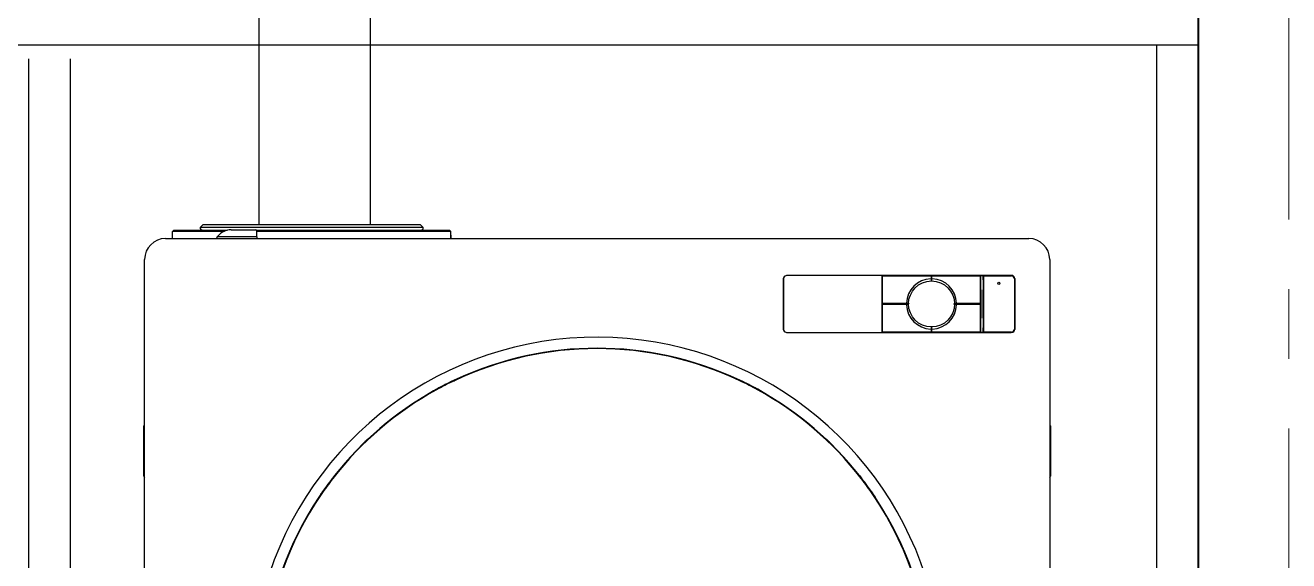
# Model space of a CAD drawing. Units: millimetres at full size, sheet at 1:50. Extents: x -31113 to 29332, y -20209 to 31249.
# Drawn here: x -13623 to -12716, y -587 to -203 of the extents above; entities that cross this region are included whole.
import ezdxf

# ---------------------------------------------------------------- set-up
doc = ezdxf.new("R2010")
doc.units = ezdxf.units.MM
doc.header["$LTSCALE"] = 50
doc.linetypes.add('CHAIN1', pattern=[8, 5, -1, 1, -1])
for name, color, linetype, lineweight in [('B-1_通り芯・通り番号', 1, 'CHAIN1', 18), ('B-3_仕上線(黄)', 3, 'Continuous', 40), ('B-A_文字', 7, 'Continuous', 25)]:
    doc.layers.add(name, color=color, linetype=linetype, lineweight=lineweight)

msp = doc.modelspace()

# ---------------------------------------------------------------- linework, layer by layer
at = {"layer": 'B-1_通り芯・通り番号'}
msp.add_line((-12715.89, 1908.04), (-12715.89, -1846.71), dxfattribs=at)
msp.add_line((-12715.89, 1908.04), (-12715.89, -1846.71), dxfattribs=at)
at = {"layer": 'B-3_仕上線(黄)'}
msp.add_line((-12780.89, 1303.29), (-12780.89, -1096.71), dxfattribs=at)
msp.add_lwpolyline([(-15380.89, 1303.29), (-12780.89, 1303.29), (-12780.89, -1066.71)], dxfattribs=at)
at = {"layer": 'B-A_文字'}
for p, q in [((-13455.53, -85.71), (-13455.53, -345.71)), ((-13375.53, -85.71), (-13375.53, -345.71)), ((-14430.89, -216.71), (-12780.89, -216.71)), ((-12810.89, -216.71), (-12810.89, -1096.71)), ((-13620.89, -226.71), (-13620.89, -1096.71)), ((-13590.89, -226.71), (-13590.89, -1096.71)), ((-13517.57, -355.71), (-13517.53, -350.71)), ((-13517.49, -355.71), (-13517.53, -350.71)), ((-13507.95, -350.71), (-13517.1, -350.71)), ((-13516.14, -349.71), (-13507, -349.71)), ((-13480.86, -350.71), (-13507.95, -350.71)), ((-13507, -349.71), (-13478.1, -349.71)), ((-13495.53, -345.71), (-13497.53, -347.71)), ((-13497.53, -347.71), (-13497.53, -348.57)), ((-13337.53, -347.71), (-13497.53, -347.71)), ((-13496.54, -349.57), (-13491.98, -349.61)), ((-13495.53, -345.71), (-13339.53, -345.71)), ((-13475.43, -349.41), (-13457.93, -349.41)), ((-13457.22, -349.71), (-13328.06, -349.71)), ((-13456.93, -353.71), (-13456.93, -350.41)), ((-13327.11, -350.71), (-13456.93, -350.71)), ((-13456.93, -354.41), (-13456.93, -353.71)), ((-13343.09, -349.61), (-13338.52, -349.57)), ((-13337.53, -347.71), (-13339.53, -345.71)), ((-13337.53, -348.57), (-13337.53, -347.71)), ((-13328.06, -349.71), (-13318.92, -349.71)), ((-13317.96, -350.71), (-13327.11, -350.71)), ((-13318.92, -349.71), (-13318.53, -349.71)), ((-13318.53, -349.71), (-13317.53, -350.71)), ((-13317.53, -350.71), (-13317.96, -350.71)), ((-13317.57, -355.71), (-13317.53, -350.71)), ((-13317.49, -355.71), (-13317.53, -350.71)), ((-13522.53, -355.71), (-12902.53, -355.71)), ((-13456.93, -354.41), (-13485.18, -354.41)), ((-13456.93, -354.41), (-13456.93, -355.71)), ((-13537.53, -949.71), (-13537.53, -370.71)), ((-12887.53, -370.71), (-12887.53, -949.71)), ((-13078.94, -384.64), (-13078.94, -420.66)), ((-13078.74, -384.44), (-13078.74, -420.86)), ((-13008.24, -382.25), (-13076.55, -382.25)), ((-13007.94, -422.75), (-13007.94, -382.55)), ((-13007.93, -423.16), (-13007.93, -382.14)), ((-13007.59, -402.1), (-13007.59, -382.75)), ((-13007.29, -382.45), (-12972.95, -382.45)), ((-13000.93, -382.45), (-13000.93, -382.15)), ((-12980.93, -382.15), (-12980.93, -382.45)), ((-12972.65, -382.75), (-12972.65, -384.36)), ((-12972.65, -384.36), (-12972.65, -385.76)), ((-12972.15, -384.36), (-12972.15, -382.75)), ((-12971.85, -382.45), (-12937.52, -382.45)), ((-12969.03, -382.35), (-12971.43, -382.35)), ((-12971.43, -382.35), (-12971.43, -382.45)), ((-12939.93, -382.35), (-12967.67, -382.35)), ((-12956.63, -382.35), (-12956.63, -382.25)), ((-12951.23, -382.25), (-12950.96, -382.16)), ((-12951.23, -382.25), (-12951.23, -382.35)), ((-12937, -382.35), (-12938.57, -382.35)), ((-12937.22, -402.1), (-12937.22, -382.75)), ((-12937, -382.35), (-12937, -382.71)), ((-12937, -392.45), (-12937, -382.71)), ((-12935.7, -382.4), (-12936.71, -382.4)), ((-12935.41, -385.45), (-12935.41, -392.45)), ((-12935.13, -385.45), (-12935.41, -385.45)), ((-12935.4, -385.45), (-12935.4, -382.7)), ((-12935.13, -382.75), (-12935.13, -422.55)), ((-12934.83, -382.45), (-12915.09, -382.45)), ((-12914.11, -382.37), (-12914.11, -382.5)), ((-12912.89, -384.65), (-12912.89, -420.65)), ((-12912.71, -384.03), (-12912.71, -384.41)), ((-12912.69, -384.42), (-12912.69, -420.89)), ((-12912.59, -420.65), (-12912.59, -384.65)), ((-12937.22, -392.45), (-12937, -392.45)), ((-12937, -392.45), (-12936.98, -392.45)), ((-12936.98, -392.45), (-12936.98, -412.85)), ((-12935.43, -392.45), (-12935.41, -392.45)), ((-12935.43, -412.85), (-12935.43, -392.45)), ((-12935.41, -392.45), (-12935.13, -392.45)), ((-12912.89, -392.65), (-12912.69, -392.65)), ((-13007.93, -399.77), (-13007.59, -399.77)), ((-13007.93, -401.77), (-13007.59, -401.77)), ((-13007.93, -403.53), (-13007.59, -403.53)), ((-13007.93, -405.53), (-13007.59, -405.53)), ((-13007.59, -422.55), (-13007.59, -403.2)), ((-12990.69, -402.4), (-13007.29, -402.4)), ((-13007.29, -402.9), (-12990.69, -402.9)), ((-12990.69, -402.9), (-12989.29, -402.9)), ((-12954.11, -402.4), (-12955.51, -402.4)), ((-12937.52, -402.4), (-12954.11, -402.4)), ((-12954.11, -402.9), (-12937.52, -402.9)), ((-12937.56, -402.4), (-12937.56, -402.9)), ((-12936.98, -399.77), (-12937.22, -399.77)), ((-12936.98, -401.77), (-12937.22, -401.77)), ((-12937.22, -422.55), (-12937.22, -403.2)), ((-12936.98, -403.53), (-12937.22, -403.53)), ((-12936.98, -405.53), (-12937.22, -405.53)), ((-12937, -412.85), (-12937.22, -412.85)), ((-12936.98, -412.85), (-12937, -412.85)), ((-12937, -422.6), (-12937, -412.85)), ((-12935.41, -412.85), (-12935.43, -412.85)), ((-12935.41, -412.85), (-12935.41, -419.85)), ((-12935.13, -412.85), (-12935.41, -412.85)), ((-12912.69, -412.65), (-12912.89, -412.65)), ((-13076.55, -423.05), (-13008.24, -423.05)), ((-13076.47, -423.2), (-12915.13, -423.2)), ((-13076.44, -423.16), (-13007.93, -423.16)), ((-12972.95, -422.85), (-13007.29, -422.85)), ((-13000.93, -423.15), (-13000.93, -422.85)), ((-12980.93, -422.85), (-12980.93, -423.15)), ((-12972.65, -420.94), (-12972.65, -422.55)), ((-12972.15, -420.94), (-12972.15, -419.54)), ((-12972.15, -422.55), (-12972.15, -420.94)), ((-12937.52, -422.85), (-12971.85, -422.85)), ((-12971.43, -422.85), (-12971.43, -422.95)), ((-12971.43, -422.95), (-12969.03, -422.95)), ((-12967.67, -422.95), (-12939.93, -422.95)), ((-12956.63, -423.05), (-12956.91, -423.14)), ((-12956.63, -423.05), (-12956.63, -422.95)), ((-12951.23, -423.05), (-12956.63, -423.05)), ((-12951.23, -422.95), (-12951.23, -423.05)), ((-12938.57, -422.95), (-12937, -422.95)), ((-12937, -422.6), (-12937, -422.95)), ((-12936.71, -422.91), (-12935.7, -422.91)), ((-12935.41, -419.85), (-12935.13, -419.85)), ((-12935.4, -422.61), (-12935.4, -419.85)), ((-12915.09, -422.85), (-12934.83, -422.85)), ((-12914.11, -422.8), (-12914.11, -422.94)), ((-12912.71, -420.9), (-12912.71, -421.27)), ((-13315.51, -457.48), (-13315.49, -457.52)), ((-13315.49, -457.52), (-13315.1, -457.7)), ((-13313.08, -456.35), (-13313.04, -456.42)), ((-13112.24, -456.42), (-13112.2, -456.35)), ((-13109.79, -457.52), (-13110.18, -457.7)), ((-13109.77, -457.48), (-13109.79, -457.52)), ((-13330.1, -465.02), (-13330.06, -465.09)), ((-13327.82, -464.18), (-13327.73, -463.76)), ((-13327.73, -463.76), (-13327.75, -463.72)), ((-13097.55, -463.76), (-13097.53, -463.72)), ((-13097.46, -464.18), (-13097.55, -463.76)), ((-13095.22, -465.09), (-13095.18, -465.02)), ((-12887.03, -490.21), (-12887.03, -494.21)), ((-12887.03, -494.21), (-12887.03, -522.21)), ((-13377.4, -499.73), (-13382.77, -504.95)), ((-13047.88, -499.73), (-13042.5, -504.95)), ((-13538.03, -526.21), (-13538.03, -522.21)), ((-13401.17, -525.72), (-13401.11, -525.77)), ((-13024.17, -525.77), (-13024.11, -525.72)), ((-12887.03, -522.21), (-12887.03, -526.21)), ((-13402.82, -527.84), (-13402.79, -527.86)), ((-13402.79, -527.86), (-13402.36, -527.84)), ((-13022.49, -527.86), (-13022.92, -527.84)), ((-13022.45, -527.84), (-13022.49, -527.86)), ((-13412.4, -541.18), (-13412.33, -541.23)), ((-13410.87, -538.98), (-13410.9, -538.95)), ((-13410.75, -539.39), (-13410.87, -538.98)), ((-13014.52, -539.39), (-13014.41, -538.98)), ((-13014.41, -538.98), (-13014.38, -538.95)), ((-13012.95, -541.23), (-13012.88, -541.18))]:
    msp.add_line(p, q, dxfattribs=at)
for points in [[(-13517.1, -350.71), (-13517.53, -350.71), (-13516.53, -349.71), (-13516.14, -349.71)], [(-13485.18, -354.41), (-13485.15, -354.37), (-13485.13, -354.34), (-13485.12, -354.33), (-13485.09, -354.29), (-13485.06, -354.25), (-13485.03, -354.2), (-13484.99, -354.15), (-13484.95, -354.11), (-13484.92, -354.06), (-13484.88, -354.01), (-13484.84, -353.97), (-13484.81, -353.92), (-13484.77, -353.87), (-13484.74, -353.83), (-13484.7, -353.79), (-13484.67, -353.75), (-13484.64, -353.71)], [(-13486.02, -355.76), (-13485.69, -355.19), (-13485.18, -354.41)], [(-12915.13, -382.11), (-13076.47, -382.11), (-13078.24, -382.84), (-13078.97, -384.61), (-13078.97, -420.7)], [(-13007.93, -382.14), (-13076.44, -382.14), (-13078.21, -382.88), (-13078.94, -384.64)], [(-13076.55, -382.25), (-13078.1, -382.89), (-13078.74, -384.44)], [(-13007.94, -382.55), (-13008.03, -382.34), (-13008.24, -382.25)], [(-12951.23, -382.25), (-12956.63, -382.25), (-12956.91, -382.16), (-12957.4, -382.15), (-13007.93, -382.15)], [(-12972.65, -385.76), (-12972.65, -385.8), (-12972.66, -385.83), (-12972.66, -385.87), (-12972.66, -385.9), (-12972.67, -385.93), (-12972.67, -385.96), (-12972.68, -386), (-12972.68, -386.03), (-12972.69, -386.06), (-12972.7, -386.09), (-12972.71, -386.11), (-12972.72, -386.14), (-12972.73, -386.17), (-12972.75, -386.2), (-12972.76, -386.22), (-12972.77, -386.25), (-12972.79, -386.27), (-12972.81, -386.29), (-12972.81, -386.29), (-12972.83, -386.31), (-12972.85, -386.33), (-12972.88, -386.34), (-12972.9, -386.35), (-12972.92, -386.36), (-12972.95, -386.36)], [(-12972.05, -386.2), (-12972.07, -386.16), (-12972.09, -386.11), (-12972.11, -386.06), (-12972.13, -386), (-12972.14, -385.95), (-12972.15, -385.89), (-12972.15, -385.89), (-12972.15, -385.83), (-12972.15, -385.76), (-12972.15, -384.36)], [(-12915.13, -382.15), (-12950.46, -382.15), (-12950.96, -382.16)], [(-12936.71, -382.4), (-12936.92, -382.49), (-12937, -382.63)], [(-12935.4, -382.7), (-12935.49, -382.49), (-12935.7, -382.4)], [(-12912.89, -384.8), (-12912.87, -384.81), (-12912.63, -384.96)], [(-12988.69, -402.11), (-12988.7, -402.14), (-12988.7, -402.16), (-12988.71, -402.17), (-12988.72, -402.2), (-12988.74, -402.22), (-12988.76, -402.24), (-12988.79, -402.27), (-12988.82, -402.28), (-12988.85, -402.3), (-12988.88, -402.32), (-12988.91, -402.34), (-12988.95, -402.35), (-12988.98, -402.36), (-12989.02, -402.37), (-12989.06, -402.38), (-12989.09, -402.38), (-12989.13, -402.39), (-12989.17, -402.39), (-12989.21, -402.4), (-12989.25, -402.4), (-12989.29, -402.4), (-12990.69, -402.4)], [(-12956.04, -402.25), (-12956.06, -402.23), (-12956.08, -402.2), (-12956.09, -402.18), (-12956.1, -402.15), (-12956.11, -402.13), (-12956.11, -402.11)], [(-12956.11, -403.2), (-12956.11, -403.17), (-12956.1, -403.15), (-12956.1, -403.14), (-12956.08, -403.11), (-12956.06, -403.09), (-12956.04, -403.06), (-12956.02, -403.04), (-12955.99, -403.02), (-12955.96, -403), (-12955.93, -402.99), (-12955.89, -402.97), (-12955.86, -402.96), (-12955.82, -402.95), (-12955.79, -402.94), (-12955.75, -402.93), (-12955.71, -402.92), (-12955.67, -402.92), (-12955.63, -402.91), (-12955.59, -402.91), (-12955.55, -402.91), (-12955.51, -402.9), (-12954.11, -402.9)], [(-12955.51, -402.4), (-12955.55, -402.4), (-12955.58, -402.4), (-12955.62, -402.4), (-12955.65, -402.39), (-12955.68, -402.39), (-12955.71, -402.38), (-12955.74, -402.38), (-12955.77, -402.37), (-12955.8, -402.36), (-12955.83, -402.36), (-12955.86, -402.35), (-12955.89, -402.33), (-12955.92, -402.32), (-12955.95, -402.31), (-12955.97, -402.3), (-12955.99, -402.28), (-12956.02, -402.27), (-12956.04, -402.25)], [(-13078.97, -420.7), (-13078.24, -422.46), (-13076.47, -423.2)], [(-13078.94, -420.66), (-13078.21, -422.43), (-13076.44, -423.16)], [(-13078.74, -420.86), (-13078.1, -422.41), (-13076.55, -423.05)], [(-13008.24, -423.05), (-13008.03, -422.97), (-13007.94, -422.75)], [(-13007.93, -423.15), (-12957.4, -423.15), (-12956.91, -423.14)], [(-12972.95, -418.94), (-12972.92, -418.95), (-12972.9, -418.95), (-12972.89, -418.96), (-12972.86, -418.97), (-12972.83, -418.99), (-12972.81, -419.01), (-12972.79, -419.04), (-12972.77, -419.07), (-12972.75, -419.1), (-12972.74, -419.13), (-12972.72, -419.16), (-12972.71, -419.2), (-12972.7, -419.23), (-12972.69, -419.27), (-12972.68, -419.31), (-12972.67, -419.34), (-12972.67, -419.38), (-12972.66, -419.42), (-12972.66, -419.46), (-12972.65, -419.5), (-12972.65, -419.54), (-12972.65, -420.94)], [(-12972.15, -419.54), (-12972.15, -419.48), (-12972.15, -419.43), (-12972.14, -419.42), (-12972.14, -419.37), (-12972.13, -419.32), (-12972.12, -419.27), (-12972.1, -419.22), (-12972.09, -419.18), (-12972.07, -419.14)], [(-12951.23, -423.05), (-12950.96, -423.14), (-12950.46, -423.15), (-12915.13, -423.15)], [(-12937, -422.68), (-12936.92, -422.82), (-12936.71, -422.91)], [(-12935.7, -422.91), (-12935.49, -422.82), (-12935.4, -422.61)], [(-12912.63, -420.34), (-12912.87, -420.49), (-12912.89, -420.5)], [(-13313.04, -456.42), (-13315.2, -457.43), (-13315.37, -457.51)], [(-13112.24, -456.42), (-13110.07, -457.43), (-13109.9, -457.51)], [(-13327.79, -463.84), (-13327.97, -463.94), (-13330.06, -465.09)], [(-13097.49, -463.84), (-13097.31, -463.94), (-13095.22, -465.09)], [(-13538.03, -522.21), (-13538.03, -494.21), (-13538.03, -490.21)], [(-13377.4, -499.73), (-13377.9, -500.2), (-13378.5, -500.77), (-13379.15, -501.4), (-13379.83, -502.05), (-13380.51, -502.71), (-13381.22, -503.41), (-13381.96, -504.15), (-13382.77, -504.95)], [(-13042.5, -504.95), (-13042.99, -504.47), (-13043.57, -503.89), (-13044.22, -503.24), (-13044.89, -502.59), (-13045.58, -501.93), (-13046.29, -501.24), (-13047.05, -500.51), (-13047.88, -499.73)], [(-13024.17, -525.77), (-13022.7, -527.66), (-13022.59, -527.8)], [(-13014.4, -539.08), (-13014.28, -539.25), (-13012.95, -541.23)]]:
    msp.add_lwpolyline(points, dxfattribs=at)
for centre, radius in [((-12972.43, -402.65), 16.5), ((-12924.02, -387.85), 0.75)]:
    msp.add_circle(centre, radius, dxfattribs=at)
for centre, radius, start, end in [((-13496.53, -348.57), 1, 180, 269.5), ((-13491.8, -349.71), 0.2, 151.3546, 180), ((-13475.43, -361.41), 12, 90, 140.09326), ((-13457.93, -350.41), 1, 0, 90), ((-13343.26, -349.71), 0.2, 0, 28.6454), ((-13338.53, -348.57), 1, 270.5, 360), ((-13522.53, -370.71), 15, 90, 180), ((-12902.53, -370.71), 15, 360, 90), ((-13007.29, -382.75), 0.3, 90, 180), ((-13006.45, -382.15), 0.3, 270, 360), ((-13004.65, -382.15), 0.3, 180, 270), ((-12972.4, -402.65), 18, 91.72244, 178.27756), ((-12977.35, -382.15), 0.3, 270, 0), ((-12975.55, -382.15), 0.3, 180, 270), ((-12972.95, -382.75), 0.3, 0, 90), ((-12972.95, -384.36), 0.3, 271.72244, 0), ((-12971.85, -382.75), 0.3, 90, 180), ((-12971.85, -384.36), 0.3, 180, 268.27756), ((-12972.4, -402.65), 18, 1.72244, 88.27756), ((-12969.25, -382.15), 0.3, 270, 360), ((-12967.45, -382.15), 0.3, 180, 270), ((-12957.93, -381.85), 0.5, 216.8699, 270), ((-12949.93, -381.85), 0.5, 270, 323.1301), ((-12940.15, -382.15), 0.3, 270, 360), ((-12938.35, -382.15), 0.3, 180, 270), ((-12937.52, -382.75), 0.3, 0, 90), ((-12934.83, -382.75), 0.3, 90, 180), ((-12934.22, -382.15), 0.3, 270, 360), ((-12932.42, -382.15), 0.3, 180, 270), ((-12915.61, -382.15), 0.3, 270, 0), ((-12915.13, -384.65), 2.54, 360, 90), ((-12915.13, -384.65), 2.5, 0, 90), ((-12915.09, -384.65), 2.2, 360, 90), ((-12913.81, -382.5), 0.3, 180, 239.27056), ((-12912.21, -384.41), 0.5, 180, 197.33357), ((-13007.29, -402.1), 0.3, 180, 270), ((-13007.29, -403.2), 0.3, 90, 180), ((-12990.69, -402.1), 0.3, 270, 358.27756), ((-12990.69, -403.2), 0.3, 1.72244, 90), ((-12972.4, -402.65), 18, 181.72244, 268.27756), ((-12972.4, -402.65), 18, 271.72244, 358.27756), ((-12954.11, -402.1), 0.3, 181.72244, 270), ((-12954.11, -403.2), 0.3, 90, 178.27756), ((-12937.52, -402.1), 0.3, 270, 360), ((-12937.52, -403.2), 0.3, 0, 90), ((-13007.29, -422.55), 0.3, 180, 270), ((-13006.45, -423.15), 0.3, 360, 90), ((-13004.65, -423.15), 0.3, 90, 180), ((-12977.35, -423.15), 0.3, 0, 90), ((-12975.55, -423.15), 0.3, 90, 180), ((-12972.95, -422.55), 0.3, 270, 0), ((-12972.95, -420.94), 0.3, 0, 88.27756), ((-12971.85, -420.94), 0.3, 91.72244, 180), ((-12971.85, -422.55), 0.3, 180, 270), ((-12969.25, -423.15), 0.3, 0, 90), ((-12967.45, -423.15), 0.3, 90, 180), ((-12957.93, -423.45), 0.5, 90, 143.1301), ((-12949.93, -423.45), 0.5, 36.8699, 90), ((-12940.15, -423.15), 0.3, 360, 90), ((-12938.35, -423.15), 0.3, 90, 180), ((-12937.52, -422.55), 0.3, 270, 0), ((-12934.83, -422.55), 0.3, 180, 270), ((-12934.22, -423.15), 0.3, 0, 90), ((-12932.42, -423.15), 0.3, 90, 180), ((-12915.61, -423.15), 0.3, 0, 90), ((-12915.13, -420.65), 2.54, 270, 360), ((-12915.13, -420.65), 2.5, 270, 0), ((-12915.09, -420.65), 2.2, 270, 0), ((-12913.81, -422.8), 0.3, 120.72944, 180), ((-12912.21, -420.9), 0.5, 162.66643, 180), ((-13212.64, -674.51), 248, 13.19076, 161.54262), ((-13212.64, -674.51), 239.8, 64.70571, 115.29429), ((-13212.64, -674.51), 240.09, 65.27967, 114.72033), ((-13212.64, -674.51), 240.17, 114.72033, 119.27967), ((-13212.64, -674.51), 239.8, 115.29429, 118.70571), ((-13212.64, -674.51), 240.13, 115.36054, 118.63946), ((-13212.64, -674.51), 240.17, 60.72033, 65.27967), ((-13212.64, -674.51), 239.8, 61.29429, 64.70571), ((-13212.64, -674.51), 240.13, 61.36054, 64.63946), ((-13212.64, -674.51), 239.8, 118.70571, 142.29429), ((-13212.64, -674.51), 240.09, 119.27967, 141.72033), ((-13212.64, -674.51), 239.8, 37.70571, 61.29429), ((-13212.64, -674.51), 240.09, 38.27967, 60.72033), ((-13537.03, -490.21), 1, 120, 180), ((-12888.03, -490.21), 1, 0, 60), ((-13537.03, -526.21), 1, 180, 240), ((-13212.64, -674.51), 240.17, 141.72033, 146.27967), ((-13212.64, -674.51), 240.17, 33.72033, 38.27967), ((-12888.03, -526.21), 1, 300, 360), ((-13212.64, -674.51), 240.13, 142.36054, 145.63946), ((-13212.64, -674.51), 239.8, 142.29429, 145.70571), ((-13212.64, -674.51), 239.8, 34.29429, 37.70571), ((-13212.64, -674.51), 240.13, 34.36054, 37.63946), ((-13212.64, -674.51), 240.09, 146.27967, 174.61257), ((-13212.64, -674.51), 239.8, 145.70571, 175.17214), ((-13212.64, -674.51), 239.8, 325.70571, 34.29429), ((-13212.64, -674.51), 240.09, 326.27967, 33.72033)]:
    msp.add_arc(centre, radius, start, end, dxfattribs=at)

doc.saveas('drawing.dxf')
